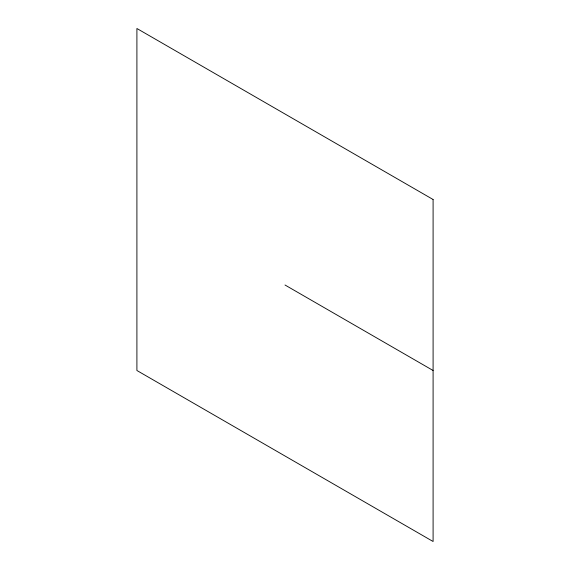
<?xml version="1.0" encoding="UTF-8"?>
<svg xmlns="http://www.w3.org/2000/svg" width="570" height="570" viewBox="0 0 570 570"><rect width="100%" height="100%" fill="white"/><g stroke="black" fill="none" stroke-linecap="round" stroke-linejoin="round"><path stroke-width="0.85" d="M285 285L433.093 370.5M433.093 199.5L136.907 28.5L136.907 370.5L433.093 541.5L433.093 199.5"/></g></svg>
